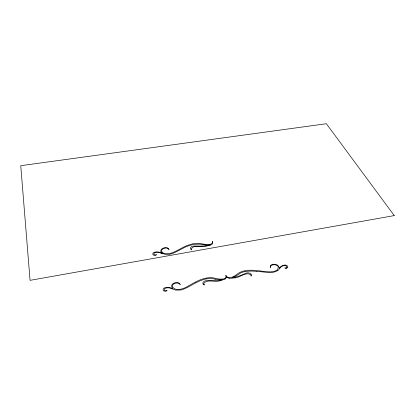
<?xml version="1.0" encoding="UTF-8"?>
<svg xmlns="http://www.w3.org/2000/svg" width="415" height="415" viewBox="0 0 415 415"><rect width="100%" height="100%" fill="white"/><g stroke="black" fill="none" stroke-linecap="round" stroke-linejoin="round"><path stroke-width="0.62" d="M172.412 288.352L172.407 288.316A1.764 1.349 -1.9 0 0 172.246 288.026L172.23 288.005M270.414 267.545L270.45 265.683A3.522 2.557 9.8 0 1 271.234 264.931L272.79 264.355A5.862 4.259 10 0 1 273.729 264.236L275.373 264.334A4.425 3.211 10 0 1 277.381 265.107L277.671 265.304A4.124 2.993 10 0 1 278.377 265.958L279.171 267.628M250.945 275.861L251.023 275.249A1.997 1.484 7.6 0 0 250.696 274.663C245.177 271.483 239.771 278.169 234.019 277.92A28.08 20.377 4.8 0 1 230.159 278.226A3.662 2.739 5.4 0 1 229.339 278.2M172.35 288.435L171.997 288.358M277.656 270.689L273.558 272.245A13.726 9.898 9.2 0 1 272.126 272.432L267.468 272.406L256.532 271.296M251.028 275.975L251.251 275.819A0.877 0.654 7.7 0 0 251.376 275.648L251.412 274.917A3.652 2.713 7.4 0 0 251.303 274.554L250.639 273.656L249.394 273.086A4.664 3.47 7.5 0 0 246.842 272.935L242.012 274.855A52.166 37.013 3 0 1 240.524 275.539L234.345 277.485A17.741 13.021 5.1 0 1 233.028 277.677L232.198 277.76A13.316 9.851 4.8 0 0 232.997 277.433M195.807 282.812L187.035 287.652L182.818 289.463A14.157 10.681 -1 0 1 180.629 290.018L175.996 290.101A7.169 5.452 -1 0 1 173.952 289.504L170.036 288.098A6.054 4.653 -2.4 0 0 169.247 287.927L168.002 287.818A9.343 7.216 -2.5 0 0 167.022 287.839L164.869 288.446A2.324 1.779 -2.5 0 0 164.418 288.897L164.33 290.142A1.738 1.328 -2.6 0 0 164.776 290.567L165.621 290.822A1.722 1.318 -2.6 0 0 166.218 290.77L166.897 290.427A1.017 0.778 -2.4 0 1 167.022 290.318L166.892 290.687A2.397 1.831 -2.7 0 1 165.518 291.252L163.961 291.05L163.173 290.095A2.672 2.044 -2.6 0 1 163.256 289.079L163.354 288.876A2.884 2.21 -2.6 0 1 164.475 287.86L166.783 287.356A8.85 6.822 -2.5 0 1 168.947 287.476L169.636 287.6A10.344 7.989 -2.6 0 1 170.949 287.948L171.903 288.321M204.424 284.866L203.978 284.846A0.887 0.674 2.4 0 1 203.744 284.742L203.153 284.114A3.662 2.781 2.7 0 1 202.925 283.611L202.888 282.734L203.563 281.785A4.721 3.59 2.8 0 1 205.726 280.732L211.033 280.644A54.049 38.242 3.1 0 0 213.263 280.722L219.836 280.25A18.177 13.43 3.5 0 0 221.397 279.892L222.181 279.663A13.332 9.887 4.3 0 1 221.247 279.669L219.442 279.596A27.323 19.92 4 0 1 215.52 279.191M233.002 277.433L234.475 276.738A27.333 19.941 3.9 0 0 237.505 275.021L240.799 272.852A9.602 7.18 7.4 0 1 241.551 272.52L243.377 271.95A21.373 16.164 8.2 0 1 245.047 271.612M169.055 249.462L167.681 247.999A3.434 2.464 -1.8 0 0 166.451 247.662L164.662 247.708A5.706 4.109 -1.8 0 0 163.743 247.921L161.648 249.114A4.524 3.253 -1.8 0 0 160.911 250.328A4.404 3.164 -1.8 0 0 160.818 250.93L160.833 251.272A4.835 3.476 -1.8 0 0 161.16 252.253C167.421 257.948 176.282 251.573 182.413 248.58C189.577 244.419 197.913 243.071 205.923 245.068A40.058 27.188 2.5 0 0 207.604 245.146L210.472 244.949L211.873 244.311A3.782 2.682 2.7 0 0 212.527 243.595L212.708 241.795A1.655 1.172 2.9 0 0 212.568 241.514A1.261 0.892 2.9 0 0 212.454 241.385C213.087 243.989 209.668 244.829 207.412 244.585C201.809 244.191 196.16 242.059 190.625 244.451C183.414 246.152 177.615 251.179 170.607 253.295C167.769 253.778 162.727 254.592 161.513 251.153A4.031 2.895 -1.8 0 1 161.876 249.778L162.945 248.782L164.885 248.154A5.644 4.062 -1.8 0 1 166.047 248.071L167.717 248.362L168.962 249.384M210.779 244.866L208.605 245.545A35.882 24.584 1.3 0 1 207.386 245.862C202.421 248.206 194.453 243.911 191.144 248.834A1.899 1.359 1.1 0 0 191.268 249.213L191.761 249.664M286.708 268.152L287.787 267.473L287.74 266.425A2.573 1.852 11 0 0 286.978 265.616L286.765 265.481A2.781 2.002 11 0 0 285.188 265.009L283.025 265.356A8.533 6.178 11.4 0 0 281.412 266.171L281.178 266.331A10.012 7.257 11.5 0 0 280.156 267.224L279.617 267.914A0.56 0.405 10.4 0 1 279.43 268.09L279.269 268.028A1.307 0.949 10.5 0 1 279.196 267.722M191.865 249.778L191.471 249.731A0.84 0.602 0.9 0 1 191.248 249.638L190.703 249.078A3.46 2.48 1.1 0 1 190.501 248.632L190.48 247.848L191.139 247.003A4.456 3.201 1.2 0 1 193.203 246.064L202.074 246.064L206.286 245.633A14.924 10.463 2 0 0 208.174 245.156M206.603 278.87L210.094 278.465A9.706 7.397 3.2 0 1 211.007 278.486L215.525 279.176M285.141 267.955L285.826 267.986A1.66 1.198 10.9 0 0 286.329 267.831L286.817 267.343A1.676 1.209 10.9 0 0 286.874 266.845L285.945 265.849A2.241 1.619 10.9 0 0 285.276 265.626L283.175 265.833A9.011 6.536 11.4 0 0 282.387 266.139L281.484 266.643A5.836 4.228 11.1 0 0 280.981 267.047L278.849 269.511A6.962 5.047 9.7 0 1 277.651 270.684M163.022 253.809L159.339 252.553A5.717 4.14 -2.8 0 0 158.597 252.403L157.425 252.304A8.829 6.412 -2.9 0 0 156.497 252.315L154.458 252.854A2.2 1.582 -2.9 0 0 154.022 253.254L153.918 254.364A1.644 1.183 -2.9 0 0 154.333 254.743L155.132 254.971A1.629 1.172 -2.9 0 0 155.692 254.924L156.341 254.618A0.96 0.695 -2.8 0 1 156.46 254.525L156.331 254.852A2.262 1.629 -3 0 1 155.023 255.355L153.555 255.168L152.829 254.317A2.521 1.816 -2.9 0 1 152.922 253.415L153.016 253.233A2.729 1.966 -2.9 0 1 154.09 252.33L156.284 251.889A8.061 5.846 -2.9 0 1 157.337 251.9L158.302 252.004A6.609 4.783 -2.9 0 1 159.459 252.279L161.051 252.885M161.196 252.943L162.187 253.352M204.419 284.861L203.755 284.265A2.008 1.525 2.6 0 1 203.615 283.839C206.644 278.346 215.686 283.04 220.723 280.452A28.23 20.646 3 0 0 224.292 279.342A3.673 2.755 4.6 0 0 224.977 279.03M284.846 267.94L285.245 268.142A2.308 1.66 11 0 0 286.708 268.152M180.094 284.431L178.818 283.372L177.049 283.051A5.971 4.565 -1.1 0 0 175.815 283.144L173.776 283.85L172.661 284.975A4.264 3.253 -1.1 0 0 172.308 286.521C174.954 291.678 183.103 289.084 187.103 286.718C195.776 281.681 205.97 275.264 216.355 278.589A18.047 13.296 4.1 0 0 221.371 279.103L223.695 278.916A4.036 3.024 4.5 0 0 224.883 278.465L225.931 277.246L225.848 275.617A0.524 0.394 5 0 1 225.838 275.451M180.312 284.42L179.259 283.248A3.118 2.371 -1.1 0 0 178.922 283.035A3.585 2.729 -1.1 0 0 177.464 282.584L175.576 282.646A6.038 4.612 -1.1 0 0 174.606 282.885L173.148 283.585A4.56 3.476 -1.2 0 0 171.883 285.017L171.763 285.302A4.254 3.242 -1.2 0 0 171.618 286.153L172.189 287.937M270.43 267.436L270.699 266.041L271.892 265.18A5.794 4.212 10.1 0 1 272.945 264.848L275.062 264.76L276.732 265.325A4.134 3.004 9.9 0 1 278.086 266.492C279.497 271.97 270.077 272.261 266.389 271.618C256.61 270.855 244.502 267.597 236.363 274.797A18.032 13.264 4.4 0 1 232.478 276.992L230.019 277.692A4.01 2.993 5.3 0 1 229.007 277.682L227.207 277.002L226.061 275.55A0.519 0.389 4.9 0 0 225.942 275.399M245.011 271.509A39.591 30.539 9.3 0 1 256.532 271.348M229.334 278.232A4.005 2.993 5.4 0 1 226.398 276.665A4.015 3.009 4.5 0 1 225.008 279.056M195.859 282.864A39.42 31.068 4.7 0 1 206.556 278.761M394.25 215.598L30.062 280.348L20.75 165.689L326.366 123.722L394.25 215.598"/></g></svg>
